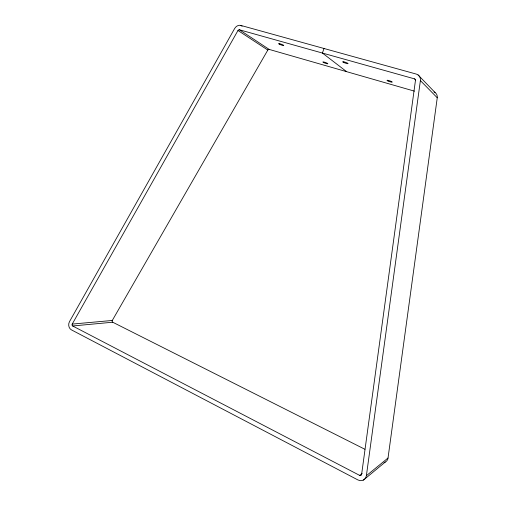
<?xml version="1.0" encoding="UTF-8"?>
<svg xmlns="http://www.w3.org/2000/svg" width="506" height="506" viewBox="0 0 506 506"><rect width="100%" height="100%" fill="white"/><g stroke="black" fill="none" stroke-linecap="round" stroke-linejoin="round"><path stroke-width="0.76" d="M366.388 475.697L420.391 80.593A6.736 6.135 -46.1 0 0 416.255 74.072L240.894 25.439A5.983 5.054 -63.6 0 0 234.645 28.513L69.48 321.664A5.452 4.377 89.2 0 0 71.39 329.849L357.963 479.96A6.856 6.034 60.2 0 0 366.388 475.697L388.02 458.019L437.254 97.772A6.142 5.655 -43.2 0 0 434.034 91.984M324.011 48.487L322.411 53.048L346.629 71.662M414.515 78.866A1.556 1.417 -46.1 0 1 415.464 80.372L361.613 474.419A1.581 1.391 60.2 0 1 359.671 475.4L72.668 325.978A1.259 1.012 89.2 0 1 72.225 324.087L237.978 30.493A1.379 1.164 -63.6 0 1 239.42 29.784L414.515 78.866L415.635 79.98M364.915 449.284L112.718 322.214A1.164 0.961 88.8 0 1 112.288 320.462L267.819 50.05A1.271 1.094 -62.4 0 1 269.173 49.411L414.446 91.15M363.365 480.124L385.237 462.073M359.671 475.4L362.132 473.445M72.668 325.978L112.718 322.214M72.225 324.087L112.288 320.462M237.978 30.493L267.819 50.05M239.42 29.784L269.173 49.411M240.894 25.439L242.108 26.255M420.391 80.593L437.254 97.772M418.076 74.939L435.122 92.592M388.02 458.019A6.249 5.572 57.9 0 1 384.06 462.497M388.102 81.042A2.751 0.392 18.8 0 0 392.213 82.111A2.751 0.392 18.8 0 0 388.532 80.473A2.751 0.392 18.8 0 0 388.102 81.042M343.195 62.175A2.815 0.411 19.3 0 0 347.786 63.68A2.815 0.411 19.3 0 0 345.168 62.162A2.815 0.411 19.3 0 0 343.195 62.175M323.328 62.377A2.644 0.367 19.5 0 0 327.622 63.794A2.644 0.367 19.5 0 0 325.073 62.371A2.644 0.367 19.5 0 0 323.328 62.377M279.236 44.123A2.713 0.379 20 0 0 283.594 45.553A2.713 0.379 20 0 0 280.773 44.009A2.713 0.379 20 0 0 279.236 44.123"/></g></svg>
